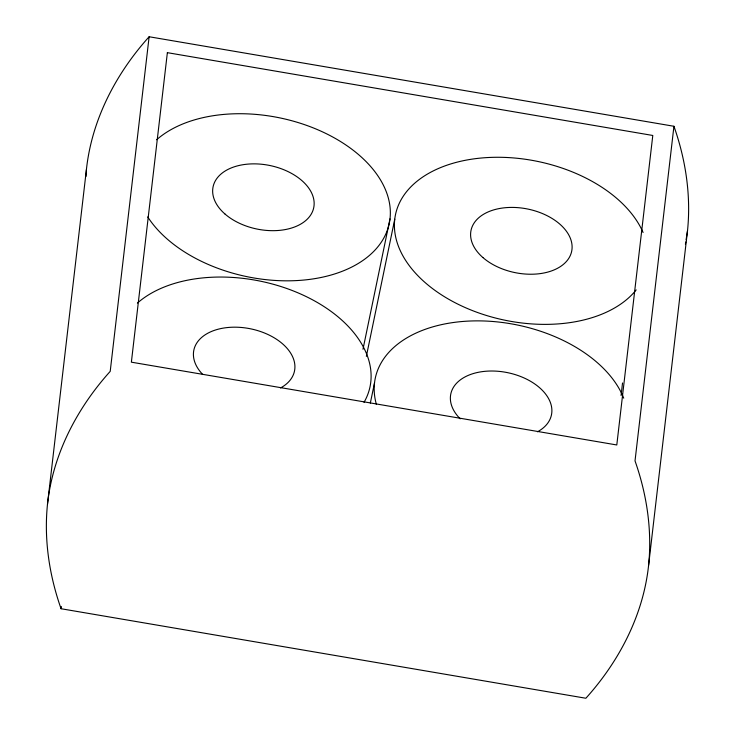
<?xml version="1.0" encoding="UTF-8"?>
<svg xmlns="http://www.w3.org/2000/svg" width="735" height="735" viewBox="0 0 735 735"><rect width="100%" height="100%" fill="white"/><g stroke="black" fill="none" stroke-linecap="round" stroke-linejoin="round"><path stroke-width="1.1" d="M47.49 504.238C43.852 539.563 49.3 575.34 61.06 608.727L585.868 698.25C619.127 661.362 643.272 615.186 648.592 565.371L687.51 230.762C691.148 195.436 685.7 159.66 673.94 126.273L149.131 36.75C115.873 73.638 91.728 119.814 86.408 169.629L47.49 504.238C52.81 454.432 76.954 408.247 110.213 371.368L149.131 36.75M86.004 176.446L86.408 169.629M648.592 565.371C652.23 530.054 646.782 494.278 635.022 460.891L673.94 126.273M61.06 608.727L61.327 606.448M621.075 395.503L622.536 382.981M685.406 244.204L685.755 241.962M686.104 239.72L687.51 230.762M362.989 349.263L389.991 218.865M366.352 356.374L394.75 219.232M370.339 403.065L374.528 382.834M137.408 303.086A128.551 81.07 11.7 0 1 299.806 293.632A128.551 81.07 11.7 0 1 364.018 402.348M202.465 374.198A51.404 32.423 11.7 0 1 212.617 331.007A51.404 32.423 11.7 0 1 281.836 343.208A51.404 32.423 11.7 0 1 280.522 387.961M376.412 404.461A128.551 81.07 11.7 0 1 472.798 320.929A128.551 81.07 11.7 0 1 623.73 398.177M460.202 418.831A51.404 32.423 11.7 0 1 468.884 375.116A51.404 32.423 11.7 0 1 538.507 386.794A51.404 32.423 11.7 0 1 537.487 431.794M636.179 289.902A128.551 81.07 11.7 0 1 437.509 292.19A128.551 81.07 11.7 0 1 453.017 163.262A128.551 81.07 11.7 0 1 643.088 232.49M156.638 139.76A128.551 81.07 11.7 0 1 351.137 148.7A128.551 81.07 11.7 0 1 336.768 273.264A128.551 81.07 11.7 0 1 147.735 216.926M167.369 52.663L131.372 362.171L616.794 444.969L652.79 135.47L167.369 52.663M482.904 257.544A51.404 32.423 11.7 0 0 569.276 257.516A51.404 32.423 11.7 0 0 511.872 207.408A51.404 32.423 11.7 0 0 482.904 257.544M224.947 213.986A51.404 32.423 11.7 0 0 311.318 213.968A51.404 32.423 11.7 0 0 253.915 163.859A51.404 32.423 11.7 0 0 224.947 213.986"/></g></svg>
